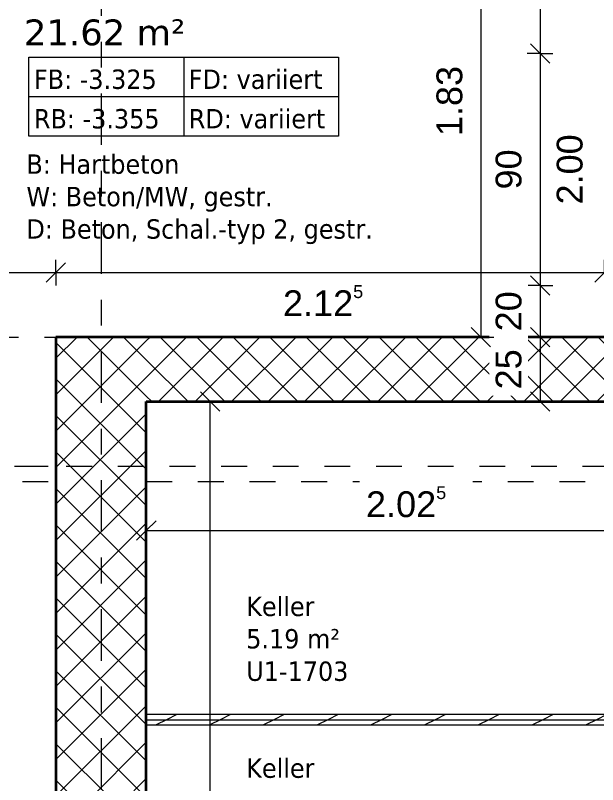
# Model space of a CAD drawing. Header units: metres. Extents: x -86 to 44, y -23 to 39.
# Drawn here: x -22.32 to -20.065, y 21.722 to 24.704 of the extents above; entities that cross this region are included whole.
import ezdxf

# ---------------------------------------------------------------- set-up
doc = ezdxf.new("R2010")
doc.units = ezdxf.units.M
doc.linetypes.add('_Rasterlinie_', pattern=[0.375, 0.2, -0.05, 0.075, -0.05])
doc.linetypes.add('Strichpunkt - Fein', pattern=[0.2, 0.1, -0.05, 0, -0.05])
for name, color, linetype, lineweight in [('A-____-____-DIMS', 7, 'Continuous', 5), ('A-____-____-DIMS-50', 7, 'Continuous', 5), ('A-AREA-____-IDEN', 7, 'Continuous', 5), ('A-FLOR-____-OVHD', 7, 'Strichpunkt - Fein', 9), ('A-WALL-____-MCUT', 7, 'Continuous', 35), ('A-WALL-____-PATT', 7, 'Continuous', 35), ('A-WALL-FNSH-MCUT', 7, 'Continuous', 35), ('S-GRID-____-OTLN', 7, 'Continuous', 5)]:
    doc.layers.add(name, color=color, linetype=linetype, lineweight=lineweight)
doc.styles.add('Arial_1', font='arial.ttf', dxfattribs={"height": 0.1})
doc.styles.add('Verdana_2', font='verdana.ttf', dxfattribs={"height": 0.1})
doc.styles.add('Verdana_3', font='verdana.ttf', dxfattribs={"width": 0.9, "height": 0.075})
doc.dimstyles.new('Arial_2_00mm_fein', dxfattribs={"dimscale": 0.3048, "dimtxt": 0.102026, "dimasz": 0.246063, "dimexe": 0.164042, "dimexo": 0.0625, "dimgap": 0.123031, "dimtad": 1, "dimdec": 1, "dimlfac": 100, "dimrnd": 0.5, "dimdsep": 46, "dimtxsty": 'Arial_1', "dimblk1": 'OBLIQUE', "dimblk2": 'OBLIQUE', "dimsah": 1, "dimcen": 0.09, "dimazin": 0, "dimtfac": 1, "dimtdec": 4, "dimtix": 1, "dimtmove": 0, "dimatfit": 3, "dimfxl": 0.164042, "dimfxlon": 1, "dimtvp": 1, "dimtfill": 1, "dimtolj": 1, "dimtzin": 0, "dimarcsym": 2})
doc.dimstyles.new('Arial_2_00mm_fein_2', dxfattribs={"dimscale": 0.3048, "dimtxt": 0.102026, "dimasz": 0.246063, "dimexe": 0.164042, "dimexo": 0.0625, "dimgap": 0.123031, "dimtad": 1, "dimrnd": 0.005, "dimzin": 0, "dimdsep": 46, "dimtxsty": 'Arial_1', "dimblk1": 'OBLIQUE', "dimblk2": 'OBLIQUE', "dimsah": 1, "dimcen": 0.09, "dimazin": 0, "dimtfac": 1, "dimtdec": 4, "dimtix": 1, "dimtmove": 0, "dimatfit": 3, "dimfxl": 0.164042, "dimfxlon": 1, "dimtvp": 1, "dimtfill": 1, "dimtolj": 1, "dimtzin": 0, "dimarcsym": 2})
doc.dimstyles.new('SUB_Rohbau_fein_1', dxfattribs={"dimscale": 0.3048, "dimtxt": 0.102026, "dimasz": 0.246063, "dimexe": 0.164042, "dimexo": 0.0625, "dimgap": 0.123031, "dimtad": 1, "dimrnd": 0.005, "dimzin": 0, "dimdsep": 46, "dimtxsty": 'Arial_1', "dimblk1": 'OBLIQUE', "dimblk2": 'OBLIQUE', "dimsah": 1, "dimcen": 0.09, "dimazin": 0, "dimtfac": 1, "dimtdec": 4, "dimtix": 1, "dimtmove": 0, "dimatfit": 3, "dimfxl": 0.164042, "dimfxlon": 1, "dimtvp": 1, "dimtfill": 1, "dimtolj": 1, "dimtzin": 0, "dimarcsym": 2})
doc.dimstyles.new('SUB_Rohbau_fein_2', dxfattribs={"dimscale": 0.3048, "dimtxt": 0.102026, "dimasz": 0.246063, "dimexe": 0.164042, "dimexo": 0.0625, "dimgap": 0.123031, "dimtad": 1, "dimrnd": 0.005, "dimzin": 0, "dimdsep": 46, "dimtxsty": 'Arial_1', "dimblk1": 'OBLIQUE', "dimblk2": 'OBLIQUE', "dimsah": 1, "dimcen": 0.09, "dimazin": 0, "dimtfac": 1, "dimtdec": 4, "dimtix": 1, "dimtmove": 2, "dimatfit": 3, "dimfxl": 0.164042, "dimfxlon": 1, "dimtvp": 1, "dimtfill": 1, "dimtolj": 1, "dimtzin": 0, "dimarcsym": 2})
doc.dimstyles.new('SUB_Rohbau_fein_9', dxfattribs={"dimscale": 0.3048, "dimtxt": 0.102026, "dimasz": 0.246063, "dimexe": 0.164042, "dimexo": 0.0625, "dimgap": 0.123031, "dimtad": 1, "dimrnd": 0.005, "dimzin": 0, "dimdsep": 46, "dimtxsty": 'Arial_1', "dimblk1": 'OBLIQUE', "dimblk2": 'OBLIQUE', "dimsah": 1, "dimcen": 0.09, "dimazin": 0, "dimtfac": 1, "dimtdec": 4, "dimtix": 1, "dimtmove": 0, "dimatfit": 3, "dimfxl": 0.164042, "dimfxlon": 1, "dimtvp": 1, "dimtfill": 1, "dimtolj": 1, "dimtzin": 0, "dimarcsym": 2})
pattern_1 = [(45, (0, 0), (-0.07071068, 0.07071068), []), (135, (0, 0), (-0.07071068, -0.07071068), [])]
pattern_2 = [(216.87, (0.0833, 0.20825), (0.624749256, 0.416501116), [0.10412, -0.93712]), (206.565, (0.20825, 0.14578), (-0.20825414, -0.2082493), [0.23283, -0.23283]), (198.435, (0.20825, 0.04165), (-0.41650024, -0.20824584), [0.13171, -0.52684])]

# ---------------------------------------------------------------- blocks, each defined once
blk = doc.blocks.new('Beschriftung_Räume-SUB - OK_varriert-31033571--01_UG_OK_FFB_AF')
at = {"layer": 'A-AREA-____-IDEN'}
for p, q in [((0, -0.01263), (0.024, -0.01263)), ((0, -0.018752), (0, -0.01263)), ((0.012, -0.01263), (0.012, -0.018752)), ((0.024, -0.01263), (0.024, -0.018752)), ((0, -0.015691), (0.024, -0.015691)), ((0.024, -0.018752), (0, -0.018752))]:
    blk.add_line(p, q, dxfattribs=at)
blk = doc.blocks.new('DIMBLOCK159--01_UG_OK_FFB_AF')
at = {"layer": 'A-____-____-DIMS-50'}
for p, q in [((-20.288, 29.8016), (-20.3255, 29.8391)), ((-20.288, 29.8016), (-20.338, 29.8016)), ((-20.288, 29.8016), (-20.288, 24.5566)), ((-20.288, 29.8016), (-20.2505, 29.7641)), ((-20.288, 29.8016), (-20.238, 29.8016)), ((-20.288, 24.5566), (-20.3255, 24.5941)), ((-20.288, 24.5566), (-20.338, 24.5566)), ((-20.288, 24.5566), (-20.2505, 24.5191)), ((-20.288, 24.5566), (-20.238, 24.5566))]:
    blk.add_line(p, q, dxfattribs=at)
at = {"layer": 'A-____-____-DIMS-50', "color": 0, "insert": (-20.46, 27.0174), "char_height": 0.1, "width": 0.388091, "attachment_point": 1, "rotation": 90, "line_spacing_factor": 0.941778, "style": 'Arial_1', "bg_fill": 3, "box_fill_scale": 1.25, "bg_fill_color": 256, "bg_fill_true_color": 13158600, "bg_fill_transparency": 0}
blk.add_mtext('5.24\\A2\\H0.5x;\\S5^  ;\\H2x;', dxfattribs=at)
blk = doc.blocks.new('_Oblique')
at = {"color": 0, "linetype": 'ByBlock', "lineweight": -2}
blk.add_line((-0.5, -0.5), (0.5, 0.5), dxfattribs=at)
blk = doc.blocks.new('DIMBLOCK160--01_UG_OK_FFB_AF')
at = {"layer": 'A-____-____-DIMS-50'}
for p, q in [((-20.288, 24.5566), (-20.3255, 24.5941)), ((-20.288, 24.5566), (-20.338, 24.5566)), ((-20.288, 24.5566), (-20.288, 23.6566)), ((-20.288, 24.5566), (-20.2505, 24.5191)), ((-20.288, 24.5566), (-20.238, 24.5566)), ((-20.288, 23.6566), (-20.3255, 23.6941)), ((-20.288, 23.6566), (-20.338, 23.6566)), ((-20.288, 23.6566), (-20.2505, 23.6191)), ((-20.288, 23.6566), (-20.238, 23.6566))]:
    blk.add_line(p, q, dxfattribs=at)
at = {"layer": 'A-____-____-DIMS-50', "color": 0, "char_height": 0.1, "attachment_point": 1, "rotation": 90, "line_spacing_factor": 0.941778, "style": 'Arial_1', "bg_fill": 3, "box_fill_scale": 1.25, "bg_fill_color": 256, "bg_fill_true_color": 13158600, "bg_fill_transparency": 0}
for s, insert, width in [('2.00', (-20.2234, 23.9709), 0.325653), ('90', (-20.46, 24.029), 0.186088)]:
    blk.add_mtext(s, dxfattribs=dict(at, insert=insert, width=width))
blk = doc.blocks.new('DIMBLOCK161--01_UG_OK_FFB_AF')
at = {"layer": 'A-____-____-DIMS-50'}
for p, q in [((-20.288, 23.6566), (-20.3255, 23.6941)), ((-20.288, 23.6566), (-20.338, 23.6566)), ((-20.288, 23.6566), (-20.288, 23.4566)), ((-20.288, 23.6566), (-20.2505, 23.6191)), ((-20.288, 23.6566), (-20.238, 23.6566)), ((-20.288, 23.4566), (-20.3255, 23.4941)), ((-20.288, 23.4566), (-20.338, 23.4566)), ((-20.288, 23.4566), (-20.2505, 23.4191)), ((-20.288, 23.4566), (-20.238, 23.4566))]:
    blk.add_line(p, q, dxfattribs=at)
at = {"layer": 'A-____-____-DIMS-50', "color": 0, "insert": (-20.46, 23.479), "char_height": 0.1, "width": 0.186088, "attachment_point": 1, "rotation": 90, "line_spacing_factor": 0.941778, "style": 'Arial_1', "bg_fill": 3, "box_fill_scale": 1.25, "bg_fill_color": 256, "bg_fill_true_color": 13158600, "bg_fill_transparency": 0}
blk.add_mtext('20', dxfattribs=at)
blk = doc.blocks.new('DIMBLOCK162--01_UG_OK_FFB_AF')
at = {"layer": 'A-____-____-DIMS-50'}
for p, q in [((-20.288, 23.4566), (-20.3255, 23.4941)), ((-20.288, 23.4566), (-20.338, 23.4566)), ((-20.288, 23.4566), (-20.288, 23.2066)), ((-20.288, 23.4566), (-20.2505, 23.4191)), ((-20.288, 23.4566), (-20.238, 23.4566)), ((-20.288, 23.2066), (-20.3255, 23.2441)), ((-20.288, 23.2066), (-20.338, 23.2066)), ((-20.288, 23.2066), (-20.2505, 23.1691)), ((-20.288, 23.2066), (-20.238, 23.2066))]:
    blk.add_line(p, q, dxfattribs=at)
at = {"layer": 'A-____-____-DIMS-50', "color": 0, "insert": (-20.46, 23.254), "char_height": 0.1, "width": 0.186088, "attachment_point": 1, "rotation": 90, "line_spacing_factor": 0.941778, "style": 'Arial_1', "bg_fill": 3, "box_fill_scale": 1.25, "bg_fill_color": 256, "bg_fill_true_color": 13158600, "bg_fill_transparency": 0}
blk.add_mtext('25', dxfattribs=at)
blk = doc.blocks.new('DIMBLOCK174--01_UG_OK_FFB_AF')
at = {"layer": 'A-____-____-DIMS-50'}
for p, q in [((-25.493, 23.7066), (-25.493, 23.7566)), ((-25.493, 23.7066), (-25.4555, 23.7441)), ((-22.163, 23.7066), (-22.163, 23.7566)), ((-22.163, 23.7066), (-22.1255, 23.7441)), ((-25.493, 23.7066), (-25.5305, 23.6691)), ((-25.493, 23.7066), (-22.163, 23.7066)), ((-25.493, 23.7066), (-25.493, 23.6566)), ((-22.163, 23.7066), (-22.2005, 23.6691)), ((-22.163, 23.7066), (-22.163, 23.6566))]:
    blk.add_line(p, q, dxfattribs=at)
at = {"layer": 'A-____-____-DIMS-50', "color": 0, "insert": (-23.9637, 23.8786), "char_height": 0.1, "width": 0.325653, "attachment_point": 1, "line_spacing_factor": 0.941778, "style": 'Arial_1', "bg_fill": 3, "box_fill_scale": 1.25, "bg_fill_color": 256, "bg_fill_true_color": 13158600, "bg_fill_transparency": 0}
blk.add_mtext('3.33', dxfattribs=at)
blk = doc.blocks.new('DIMBLOCK175--01_UG_OK_FFB_AF')
at = {"layer": 'A-____-____-DIMS-50'}
for p, q in [((-22.163, 23.7066), (-22.163, 23.7566)), ((-22.163, 23.7066), (-22.1255, 23.7441)), ((-20.038, 23.7066), (-20.038, 23.7566)), ((-20.038, 23.7066), (-20.0005, 23.7441)), ((-22.163, 23.7066), (-22.2005, 23.6691)), ((-22.163, 23.7066), (-20.038, 23.7066)), ((-22.163, 23.7066), (-22.163, 23.6566)), ((-20.038, 23.7066), (-20.0755, 23.6691)), ((-20.038, 23.7066), (-20.038, 23.6566))]:
    blk.add_line(p, q, dxfattribs=at)
at = {"layer": 'A-____-____-DIMS-50', "color": 0, "insert": (-21.2837, 23.658), "char_height": 0.1, "width": 0.388091, "attachment_point": 1, "line_spacing_factor": 0.941778, "style": 'Arial_1', "bg_fill": 3, "box_fill_scale": 1.25, "bg_fill_color": 256, "bg_fill_true_color": 13158600, "bg_fill_transparency": 0}
blk.add_mtext('2.12\\A2\\H0.5x;\\S5^  ;\\H2x;', dxfattribs=at)
blk = doc.blocks.new('DIMBLOCK184--01_UG_OK_FFB_AF')
at = {"layer": 'A-____-____-DIMS-50'}
for p, q in [((-21.5652, 23.2066), (-21.6027, 23.2441)), ((-21.5652, 23.2066), (-21.6152, 23.2066)), ((-21.5652, 18.2716), (-21.5652, 23.2066)), ((-21.5652, 23.2066), (-21.5277, 23.1691)), ((-21.5652, 23.2066), (-21.5152, 23.2066)), ((-21.5652, 18.2716), (-21.6027, 18.3091)), ((-21.5652, 18.2716), (-21.6152, 18.2716)), ((-21.5652, 18.2716), (-21.5277, 18.2341)), ((-21.5652, 18.2716), (-21.5152, 18.2716))]:
    blk.add_line(p, q, dxfattribs=at)
at = {"layer": 'A-____-____-DIMS-50', "color": 0, "insert": (-21.7372, 20.5774), "char_height": 0.1, "width": 0.388091, "attachment_point": 1, "rotation": 90, "line_spacing_factor": 0.941778, "style": 'Arial_1', "bg_fill": 3, "box_fill_scale": 1.25, "bg_fill_color": 256, "bg_fill_true_color": 13158600, "bg_fill_transparency": 0}
blk.add_mtext('4.93\\A2\\H0.5x;\\S5^  ;\\H2x;', dxfattribs=at)
blk = doc.blocks.new('DIMBLOCK195--01_UG_OK_FFB_AF')
at = {"layer": 'A-____-____-DIMS-50'}
for p, q in [((-21.813, 22.7066), (-21.813, 22.7566)), ((-19.788, 22.7066), (-19.788, 22.7566)), ((-21.813, 22.7066), (-21.7755, 22.7441)), ((-19.788, 22.7066), (-19.7505, 22.7441)), ((-21.813, 22.7066), (-21.8505, 22.6691)), ((-21.813, 22.7066), (-19.788, 22.7066)), ((-21.813, 22.7066), (-21.813, 22.6566)), ((-19.788, 22.7066), (-19.8255, 22.6691)), ((-19.788, 22.7066), (-19.788, 22.6566))]:
    blk.add_line(p, q, dxfattribs=at)
at = {"layer": 'A-____-____-DIMS-50', "color": 0, "insert": (-20.9622, 22.8786), "char_height": 0.1, "width": 0.388091, "attachment_point": 1, "line_spacing_factor": 0.941778, "style": 'Arial_1', "bg_fill": 3, "box_fill_scale": 1.25, "bg_fill_color": 256, "bg_fill_true_color": 13158600, "bg_fill_transparency": 0}
blk.add_mtext('2.02\\A2\\H0.5x;\\S5^  ;\\H2x;', dxfattribs=at)
blk = doc.blocks.new('DIMBLOCK1699--01_UG_OK_FFB_AF')
at = {"layer": 'A-____-____-DIMS-50'}
for p, q in [((-20.5172, 25.2866), (-20.5547, 25.3241)), ((-20.5172, 25.2866), (-20.5672, 25.2866)), ((-20.5172, 25.2866), (-20.5172, 23.4566)), ((-20.5172, 25.2866), (-20.4797, 25.2491)), ((-20.5172, 25.2866), (-20.4672, 25.2866)), ((-20.5172, 23.4566), (-20.5547, 23.4941)), ((-20.5172, 23.4566), (-20.5672, 23.4566)), ((-20.5172, 23.4566), (-20.4797, 23.4191)), ((-20.5172, 23.4566), (-20.4672, 23.4566))]:
    blk.add_line(p, q, dxfattribs=at)
at = {"layer": 'A-____-____-DIMS-50', "color": 0, "insert": (-20.6892, 24.2359), "char_height": 0.1, "width": 0.325653, "attachment_point": 1, "rotation": 90, "line_spacing_factor": 0.941778, "style": 'Arial_1', "bg_fill": 3, "box_fill_scale": 1.25, "bg_fill_color": 256, "bg_fill_true_color": 13158600, "bg_fill_transparency": 0}
blk.add_mtext('1.83', dxfattribs=at)

msp = doc.modelspace()

# ---------------------------------------------------------------- hatches: boundary and pattern name
at = {"layer": 'A-WALL-____-PATT', "lineweight": 9}
h = msp.add_hatch(dxfattribs=at)
h.set_pattern_fill('FP_1', color=256, style=0, pattern_type=2)
h.set_pattern_definition(pattern_1)
h.paths.add_polyline_path([(-22.163, 18.2716), (-21.813, 18.2716), (-21.813, 23.4566), (-22.163, 23.4566), (-22.163, 18.2905)])
h = msp.add_hatch(dxfattribs=at)
h.set_pattern_fill('FP_1', color=256, style=0, pattern_type=2)
h.set_pattern_definition(pattern_1)
h.paths.add_polyline_path([(-20.3944, 23.2066), (-20.038, 23.2066), (-20.038, 23.4566), (-21.813, 23.4566), (-21.813, 23.2066), (-20.9873, 23.2066)])
at = {"layer": 'A-WALL-____-PATT', "lineweight": 9, "true_color": 0xc3b7ad}
h = msp.add_hatch(dxfattribs=at)
h.set_pattern_fill('FP_4', color=9, style=0, pattern_type=2)
h.set_pattern_definition(pattern_2)
h.paths.add_polyline_path([(-20.038, 21.9728), (-17.523, 21.9728), (-17.523, 21.9928), (-21.813, 21.9928), (-21.813, 21.9728), (-20.2943, 21.9728)])
h = msp.add_hatch(dxfattribs=at)
h.set_pattern_fill('FP_4', color=9, style=0, pattern_type=2)
h.set_pattern_definition(pattern_2)
h.paths.add_polyline_path([(-21.813, 21.9528), (-17.523, 21.9528), (-17.523, 21.9728), (-21.813, 21.9728)])

# ---------------------------------------------------------------- linework, layer by layer
at = {"layer": 'A-FLOR-____-OVHD'}
for p, q in [((-30.923, 22.9566), (-3.803, 22.9566)), ((-25.493, 22.9566), (-22.163, 22.9566)), ((-25.493, 22.8966), (-22.163, 22.8966)), ((-21.813, 22.8966), (-16.283, 22.8966))]:
    msp.add_line(p, q, dxfattribs=at)
at = {"layer": 'A-WALL-____-MCUT'}
for p, q in [((-22.163, 23.4566), (-22.163, 18.2716)), ((-20.038, 23.4566), (-22.163, 23.4566)), ((-21.813, 20.7391), (-21.813, 23.2066)), ((-21.813, 23.2066), (-19.788, 23.2066))]:
    msp.add_line(p, q, dxfattribs=at)
at = {"layer": 'A-WALL-____-MCUT', "color": 253, "lineweight": 9, "true_color": 0x999999}
msp.add_line((-21.813, 21.9728), (-17.523, 21.9728), dxfattribs=at)
at = {"layer": 'A-WALL-FNSH-MCUT', "color": 253, "lineweight": 9, "true_color": 0x999999}
for p, q in [((-17.523, 21.9928), (-21.813, 21.9928)), ((-21.813, 21.9528), (-17.523, 21.9528))]:
    msp.add_line(p, q, dxfattribs=at)
at = {"layer": 'S-GRID-____-OTLN', "color": 8, "linetype": '_Rasterlinie_', "true_color": 0x808080}
for p, q in [((-21.988, 35.9016), (-21.988, 15.5711)), ((-33.508, 23.4566), (28.7515, 23.4566))]:
    msp.add_line(p, q, dxfattribs=at)

# ---------------------------------------------------------------- block references
at = {"layer": 'A-AREA-____-IDEN', "xscale": 49.99999999999998, "yscale": 49.99999999999998, "zscale": 49.99999999999998}
msp.add_blockref('Beschriftung_Räume-SUB - OK_varriert-31033571--01_UG_OK_FFB_AF', (-22.268, 25.1734), dxfattribs=at)

# ---------------------------------------------------------------- texts
at = {"layer": 'A-AREA-____-IDEN', "attachment_point": 1}
for s, insert, char_height, width, style in [('21.62 m²', (-22.2872, 24.6881), 0.1, 0.817721, 'Verdana_2'), ('FB: -3.325', (-22.2485, 24.494), 0.075, 0.624114, 'Verdana_3'), ('FD: variiert', (-21.6485, 24.494), 0.075, 0.667405, 'Verdana_3'), ('RB: -3.355', (-22.2485, 24.3409), 0.075, 0.638544, 'Verdana_3'), ('RD: variiert', (-21.6485, 24.3409), 0.075, 0.681835, 'Verdana_3'), ('B: Hartbeton', (-22.2773, 24.1647), 0.075, 0.753987, 'Verdana_3'), ('W: Beton/MW, gestr.', (-22.2773, 24.039), 0.075, 1.237405, 'Verdana_3'), ('D: Beton, Schal.-typ 2, gestr.', (-22.2773, 23.9133), 0.075, 1.73886, 'Verdana_3')]:
    msp.add_mtext(s, dxfattribs=dict(at, insert=insert, char_height=char_height, width=width, style=style))
at = {"layer": 'A-AREA-____-IDEN', "color": 8, "true_color": 0x808080, "char_height": 0.075, "attachment_point": 1, "style": 'Verdana_3'}
for s, insert, width in [('Keller', (-21.426, 22.4502), 0.331899), ('5.19 m²', (-21.426, 22.3245), 0.472595), ('U1-1703', (-21.426, 22.1989), 0.497848), ('Keller', (-21.426, 21.8229), 0.331899)]:
    msp.add_mtext(s, dxfattribs=dict(at, insert=insert, width=width))

# ---------------------------------------------------------------- dimensions: what is measured, and where the dimension line sits
at = {"layer": 'A-____-____-DIMS'}
dim = msp.add_linear_dim(base=(-20.288, 24.5566), p1=(-20.238, 29.8016), p2=(-20.238, 24.5566), angle=90, text='\\A1;5.24\\Q;{\\A1;{\\H0.5x;\\S5^ ;}}', dimstyle='Arial_2_00mm_fein_2', override={"dimpost": '<>', "dimfxl": 5.244996}, dxfattribs=at)
dim.commit()
dim.dimension.update_dxf_attribs({"geometry": 'DIMBLOCK159--01_UG_OK_FFB_AF', "text_midpoint": (-20.3766, 27.1791)})

# ---------------------------------------------------------------- next in the draw order: dimensions: what is measured, and where the dimension line sits
for base, p1, p2, text, dimstyle, override, picture, middle in [((-20.288, 23.6566), (-20.238, 24.5566), (-20.238, 23.6566), '<>\\X2.00', 'Arial_2_00mm_fein', {"dimpost": '<>', "dimfxl": 0.9}, 'DIMBLOCK160--01_UG_OK_FFB_AF', (-20.288, 24.1066)), ((-21.5652, 23.2066), (-21.6152, 18.2716), (-21.6152, 23.2066), '\\A1;4.93\\Q;{\\A1;{\\H0.5x;\\S5^ ;}}', 'SUB_Rohbau_fein_1', {"dimpost": '<>', "dimfxl": 4.935004}, 'DIMBLOCK184--01_UG_OK_FFB_AF', (-21.6538, 20.7391))]:
    dim = msp.add_linear_dim(base=base, p1=p1, p2=p2, angle=90, text=text, dimstyle=dimstyle, override=override, dxfattribs=at)
    dim.commit()
    dim.dimension.update_dxf_attribs({"geometry": picture, "text_midpoint": middle})
dim = msp.add_linear_dim(base=(-22.163, 23.7066), p1=(-25.493, 23.7566), p2=(-22.163, 23.6566), dimstyle='SUB_Rohbau_fein_1', override={"dimpost": '<>', "dimfxl": 3.331501}, dxfattribs=at)
dim.commit()
dim.dimension.update_dxf_attribs({"geometry": 'DIMBLOCK174--01_UG_OK_FFB_AF', "text_midpoint": (-23.828, 23.7952)})

# ---------------------------------------------------------------- next in the draw order: dimensions: what is measured, and where the dimension line sits
dim = msp.add_linear_dim(base=(-20.288, 23.4566), p1=(-20.238, 23.6566), p2=(-20.238, 23.4566), angle=90, dimstyle='Arial_2_00mm_fein', override={"dimpost": '<>', "dimfxl": 0.2}, dxfattribs=at)
dim.commit()
dim.dimension.update_dxf_attribs({"geometry": 'DIMBLOCK161--01_UG_OK_FFB_AF', "text_midpoint": (-20.3766, 23.5566)})
dim = msp.add_linear_dim(base=(-19.788, 22.7066), p1=(-21.813, 22.7566), p2=(-19.788, 22.7566), text='\\A1;2.02\\Q;{\\A1;{\\H0.5x;\\S5^ ;}}', dimstyle='SUB_Rohbau_fein_1', override={"dimpost": '<>', "dimfxl": 2.025}, dxfattribs=at)
dim.commit()
dim.dimension.update_dxf_attribs({"geometry": 'DIMBLOCK195--01_UG_OK_FFB_AF', "text_midpoint": (-20.8005, 22.7951)})

# ---------------------------------------------------------------- next in the draw order: dimensions: what is measured, and where the dimension line sits
dim = msp.add_linear_dim(base=(-20.038, 23.7066), p1=(-22.163, 23.6566), p2=(-20.038, 23.7566), text='\\A1;2.12\\Q;{\\A1;{\\H0.5x;\\S5^ ;}}', dimstyle='SUB_Rohbau_fein_2', override={"dimpost": '<>', "dimfxl": 2.127352}, dxfattribs=at)
dim.commit()
dim.dimension.update_dxf_attribs({"geometry": 'DIMBLOCK175--01_UG_OK_FFB_AF', "text_midpoint": (-21.0896, 23.5913), "dimtype": 160})
dim = msp.add_linear_dim(base=(-20.288, 23.2066), p1=(-20.238, 23.4566), p2=(-20.238, 23.2066), angle=90, dimstyle='Arial_2_00mm_fein', override={"dimpost": '<>', "dimfxl": 0.25}, dxfattribs=at)
dim.commit()
dim.dimension.update_dxf_attribs({"geometry": 'DIMBLOCK162--01_UG_OK_FFB_AF', "text_midpoint": (-20.3766, 23.3316)})

# ---------------------------------------------------------------- next in the draw order: dimensions: what is measured, and where the dimension line sits
dim = msp.add_linear_dim(base=(-20.5172, 23.4566), p1=(-20.4672, 25.2866), p2=(-20.4672, 23.4566), angle=90, dimstyle='SUB_Rohbau_fein_9', override={"dimpost": '<>', "dimfxl": 1.83}, dxfattribs=at)
dim.commit()
dim.dimension.update_dxf_attribs({"geometry": 'DIMBLOCK1699--01_UG_OK_FFB_AF', "text_midpoint": (-20.6058, 24.3716)})

doc.saveas('drawing.dxf')
